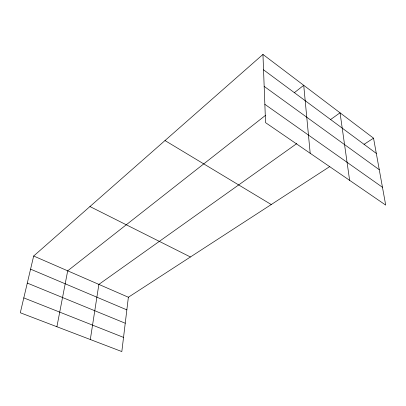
<?xml version="1.0" encoding="UTF-8"?>
<svg xmlns="http://www.w3.org/2000/svg" width="406" height="406" viewBox="0 0 406 406"><rect width="100%" height="100%" fill="white"/><g stroke="black" fill="none" stroke-linecap="round" stroke-linejoin="round"><path stroke-width="0.61" d="M329.829 166.526L128.372 297.243L121.825 351.566L20.3 312.757L33.668 256.019L262.951 54.434L373.535 138.172L385.7 205.101L265.554 122.648L262.951 54.434M90.315 339.517L98.866 284.398L296.806 143.577M56.901 326.749L67.69 270.827L265.494 115.36M294.294 92.725L303.729 85.311L310.194 153.285M330.251 119.78L340.045 112.812L349.622 180.34M364.065 144.313L373.535 138.172M23.802 297.897L123.536 337.396M27.293 283.078L125.241 323.227M30.572 269.153L126.85 309.869M33.668 256.019L128.372 297.243M89.939 206.542L190.419 256.983M164.993 140.557L271.244 204.543M264.854 104.327L382.462 187.283M264.169 86.387L379.27 169.723M263.54 69.817L376.301 153.402"/></g></svg>
